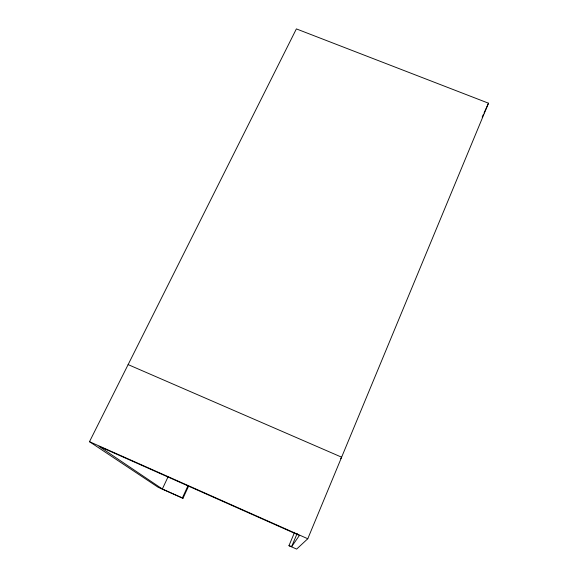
<?xml version="1.0" encoding="UTF-8"?>
<svg xmlns="http://www.w3.org/2000/svg" width="578" height="578" viewBox="0 0 578 578"><rect width="100%" height="100%" fill="white"/><g stroke="black" fill="none" stroke-linecap="round" stroke-linejoin="round"><path stroke-width="0.87" d="M294.607 532.273L288.957 545.675L296.63 549.1L307.778 538.754L488.504 103.202L296.377 28.9L89.496 441.693L158.105 487.254L182.959 498.352L188.601 486.134M288.957 545.675L291.601 546.687L297.171 533.407M482.175 117.132L483.287 114.675M484.039 113.035L488.504 103.202M182.959 498.352L182.366 497.925L188.045 485.628M182.366 497.925L162.346 488.988L168.09 476.756M340.731 458.715L341.627 457.184L128.128 364.602M291.601 546.687L299.426 535.452L98.99 446.317L162.346 488.988M89.496 441.693L307.778 538.754"/></g></svg>
